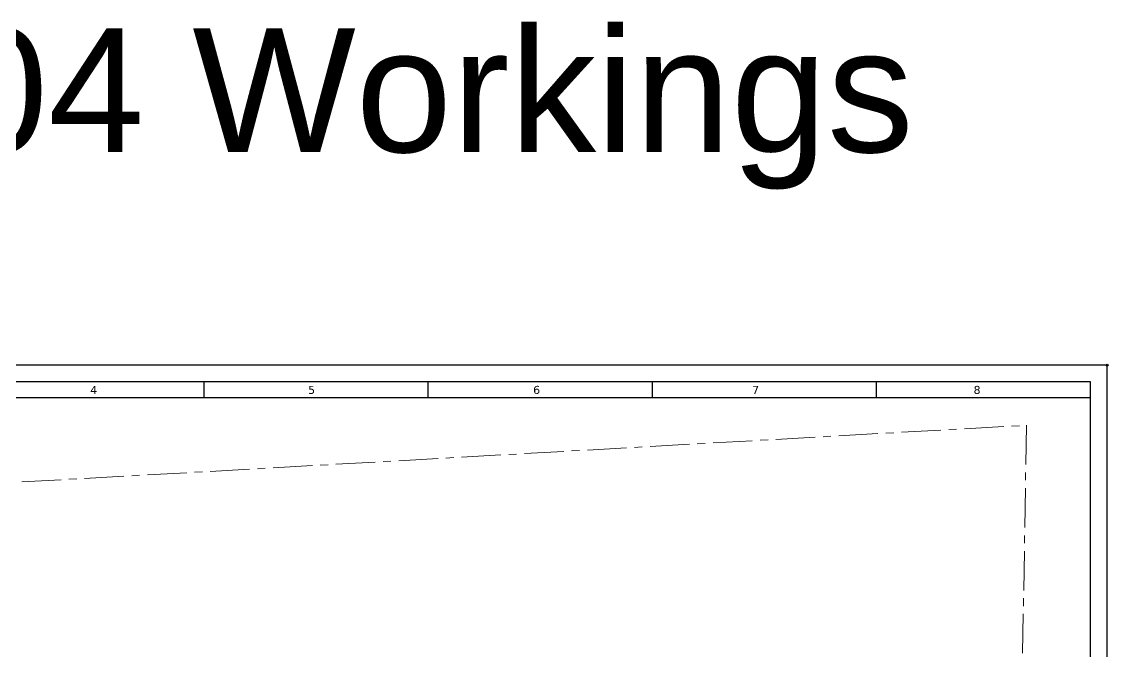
# Model space of a CAD drawing. Extents: x 1878645 to 3043969, y -1160829 to -603973.
# Drawn here: x 2987186 to 3039801, y -639481 to -608981 of the extents above; entities that cross this region are included whole.
import ezdxf

# ---------------------------------------------------------------- set-up
doc = ezdxf.new("R2010")
doc.units = 0
doc.header["$LTSCALE"] = 100
doc.linetypes.add('Center', pattern=[50.8, 31.75, -6.35, 6.35, -6.35])
doc.layers.add('A-SITE-BDRY', color=6, linetype='Center', lineweight=70)
doc.styles.add('ARIAL', font='arial.ttf')
doc.styles.get("Standard").update_dxf_attribs({"font": 'verdana.ttf'})

msp = doc.modelspace()

# ---------------------------------------------------------------- linework, layer by layer
at = {"color": 35}
for p, q in [((3039754.6156, -625617.02393), (2951820.31553, -625617.02393)), ((3039754.6156, -689521.3231), (3039754.6156, -625617.02393))]:
    msp.add_line(p, q, dxfattribs=at)
for p, q in [((3038948.44783, -626423.19171), (2952595.47685, -626423.19171)), ((2996004.51074, -626423.19171), (2996004.51074, -627198.35303)), ((3006856.76921, -626423.19171), (3006856.76921, -627198.35303)), ((3017709.02768, -626423.19171), (3017709.02768, -627198.35303)), ((3028561.28615, -626423.19171), (3028561.28615, -627198.35303)), ((3038948.44783, -688746.16178), (3038948.44783, -626423.19171)), ((3038948.44783, -627198.35303), (2953370.63817, -627198.35303))]:
    msp.add_line(p, q)
msp.add_circle((3039754.6156, -625617.02393), 46.50968)
at = {"layer": 'A-SITE-BDRY', "lineweight": 5, "ltscale": 0.6}
msp.add_lwpolyline([(2967168.97874, -644428.58017), (2971971.23064, -632138.29574), (3035838.47961, -628531.9065), (3035637.64644, -640562.36282)], dxfattribs=at)

# ---------------------------------------------------------------- texts
at = {"color": 2, "style": 'ARIAL'}
msp.add_text('RA-04 Workings', height=6000, dxfattribs=at).set_placement((2969365.74929, -615300.40378))
for s, p in [('4', (2990504.42141, -627012.90749)), ('5', (3001050.71857, -627012.90749)), ('6', (3011950.52337, -627012.90749)), ('7', (3022555.73873, -627012.90749)), ('8', (3033278.78987, -627012.90749))]:
    msp.add_text(s, height=387.58066).set_placement(p)

doc.saveas('drawing.dxf')
